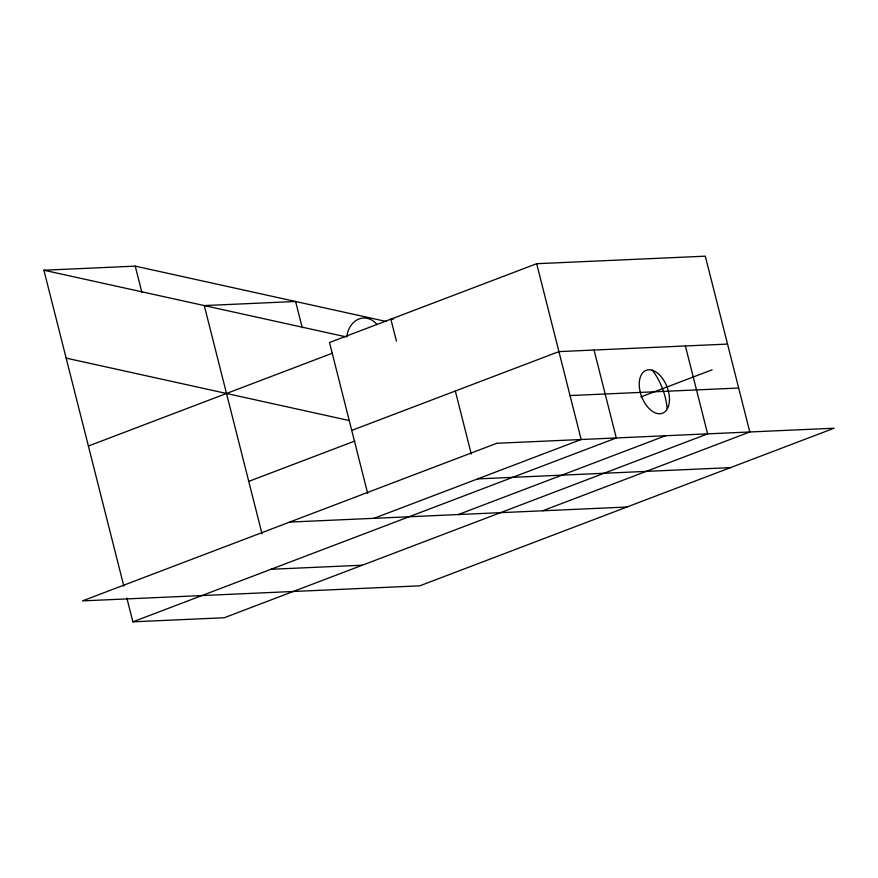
<?xml version="1.0" encoding="UTF-8"?>
<svg xmlns="http://www.w3.org/2000/svg" width="878" height="878" viewBox="0 0 878 878"><rect width="100%" height="100%" fill="white"/><g stroke="black" fill="none" stroke-linecap="round" stroke-linejoin="round"><path stroke-width="1.32" d="M346.799 337.009L347.666 332.367A22.949 18.131 87.4 0 1 377.046 324.564M542.604 510.787L749.79 431.976L705.297 256.178L536.678 263.707L329.502 342.508L367.673 493.392M88.382 446.024L332.224 353.263M351.738 430.418L558.924 351.606L727.544 344.077M248.748 481.385L354.899 441.008M640.786 396.955L712.135 369.814M373.984 518.316L581.17 439.516L536.678 263.707M126.849 598.028L132.874 621.822L616.29 437.946L594.055 350.037M458.294 514.552L665.48 435.74M123.842 586.131L43.9 270.215L135.234 266.133L386.177 321.469M393.585 319.043L390.864 319.164L396.428 341.147M570.041 395.561L738.672 388.032M477.577 478.916L730.507 467.623M289.674 522.081L626.914 507.023M270.995 569.284L362.329 565.212M132.874 621.822L224.208 617.75L707.635 433.864L685.389 345.965M43.9 270.215L345.46 336.713M66.146 358.114L349.455 420.595M455.331 391.006L471.266 453.992M302.241 327.735L295.601 301.494L204.267 305.577L262.028 533.868M135.234 266.133L141.874 292.374M652.233 370.11A45.886 27.218 69.2 0 1 667.115 408.522M496.849 443.28L82.488 600.892L419.739 585.835L834.1 428.212L496.849 443.28M639.404 381.348A22.949 13.609 69.2 0 0 659.916 413.768A22.949 13.609 69.2 0 0 663.746 380.262A22.949 13.609 69.2 0 0 639.404 381.348"/></g></svg>
